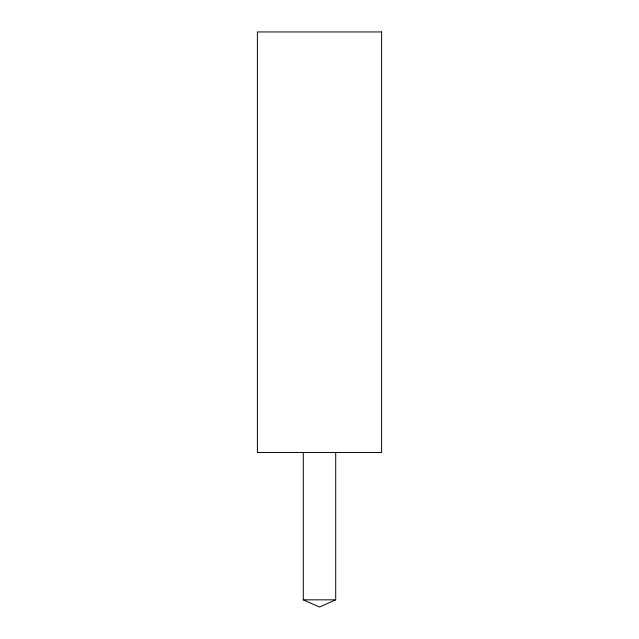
<?xml version="1.0" encoding="UTF-8"?>
<svg xmlns="http://www.w3.org/2000/svg" width="639" height="639" viewBox="0 0 639 639"><rect width="100%" height="100%" fill="white"/><g stroke="black" fill="none" stroke-linecap="round" stroke-linejoin="round"><path stroke-width="0.96" d="M335.707 452.5L335.707 599.829L319.524 607.05L303.293 599.829L303.293 452.5M303.293 599.829L335.707 599.829M381.603 31.95L257.397 31.95L257.397 452.5L381.603 452.5L381.603 31.95"/></g></svg>
